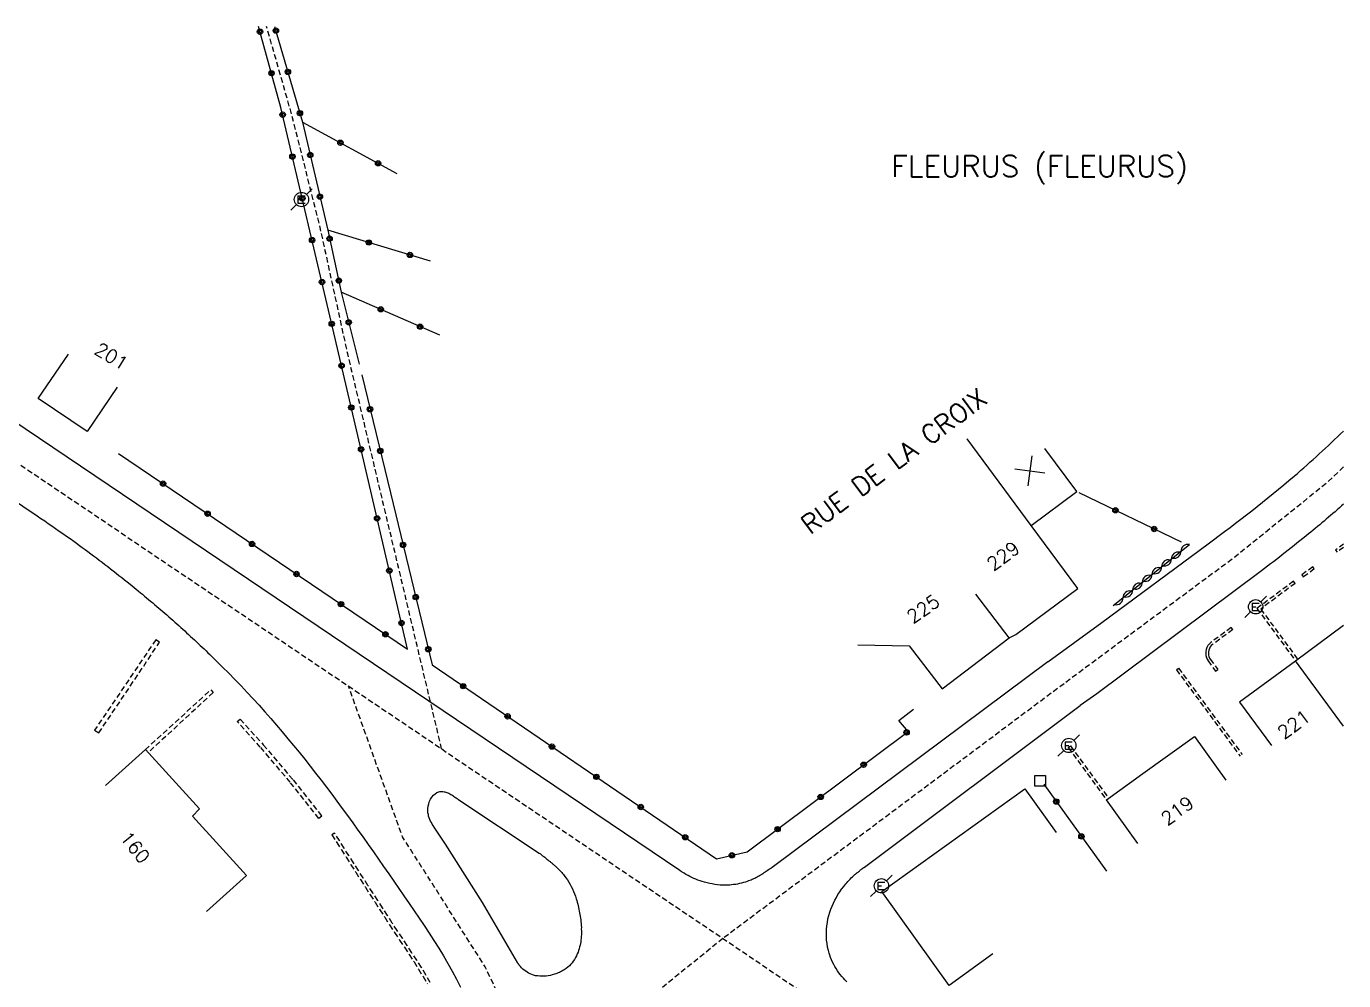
# Model space of a CAD drawing. Header units: millimetres. Extents: x 160000 to 161001, y 127000 to 128000.
# Drawn here: x 160877.4 to 161000, y 127911.2 to 128000 of the extents above; entities that cross this region are included whole.
import ezdxf
from ezdxf.enums import TextEntityAlignment as Align

# ---------------------------------------------------------------- set-up
doc = ezdxf.new("R2010")
doc.units = ezdxf.units.MM
doc.linetypes.add('DASHED', pattern=[0.75, 0.5, -0.25])
doc.layers.get('0').update_dxf_attribs({"linetype": 'CONTINUOUS'})
for name, color, linetype in [('W0001', 6, 'DASHED'), ('W0008', 7, 'CONTINUOUS'), ('W0100', 7, 'CONTINUOUS'), ('W0112', 1, 'DASHED'), ('W0310', 3, 'CONTINUOUS'), ('W0322', 7, 'CONTINUOUS'), ('W0471', 7, 'CONTINUOUS'), ('W0980', 7, 'CONTINUOUS'), ('W0989', 7, 'CONTINUOUS'), ('W0991', 7, 'CONTINUOUS'), ('W1102', 7, 'CONTINUOUS')]:
    doc.layers.add(name, color=color, linetype=linetype)
doc.styles.get("Standard").update_dxf_attribs({"font": 'romans.shx', "width": 0.85})

# ---------------------------------------------------------------- blocks, each defined once
blk = doc.blocks.new('t322o')
at = {"color": 0, "linetype": 'Continuous'}
for radius in [0.25, 0.15]:
    blk.add_circle((0, 0), radius, dxfattribs=at)
blk = doc.blocks.new('T471')
for p, q in [((-0.333334, 0.333334), (-0.333334, -0.333334)), ((-0.333334, 0.333334), (0.333334, 0.333334)), ((-0.333334, 0), (0, 0)), ((0.500001, 0.500001), (1.000002, 1.000002)), ((-0.500001, -0.500001), (-1.000002, -1.000002)), ((-0.333334, -0.333334), (0.333334, -0.333334))]:
    blk.add_line(p, q)
blk.add_ellipse((0, 0), major_axis=(0.471405, 0.471405), ratio=1, start_param=5.4977871438, end_param=11.780972451)
blk = doc.blocks.new('t112o')
at = {"color": 0, "linetype": 'Continuous'}
for p, q in [((-0.5, 0.5), (0.5, 0.5)), ((-0.5, -0.5), (-0.5, 0.5)), ((0.5, 0.5), (0.5, -0.5)), ((0.5, -0.5), (-0.5, -0.5))]:
    blk.add_line(p, q, dxfattribs=at)
blk = doc.blocks.new('t310o')
at = {"color": 0, "linetype": 'Continuous'}
for centre, start, end in [((-0.5, 0.38), 216.8699, 323.1304), ((0.5, -0.37), 36.8699, 143.1303)]:
    blk.add_arc(centre, 0.625, start, end, dxfattribs=at)
blk = doc.blocks.new('t991o')
at = {"color": 0, "linetype": 'Continuous'}
for p, q in [((-1, 1), (1, -1)), ((-1, -1), (1, 1))]:
    blk.add_line(p, q, dxfattribs=at)

msp = doc.modelspace()

# ---------------------------------------------------------------- linework, layer by layer
at = {"layer": 'W0001'}
for points in [[(160816.24, 128000), (160860.28, 127970.32), (160876.25, 127959.56), (160961.18, 127902.31), (160988.6, 127883.83), (160997.31, 127877.73)], [(160973.97, 127938.81), (160942.22, 127915.09)]]:
    msp.add_lwpolyline(points, dxfattribs=at)
at = {"layer": 'W0001', "flags": 128}
for points in [[(160916.04, 127932.74), (160907.3, 127969.51), (160904.74, 127981.26), (160902.09, 127991.77), (160899.74, 128000)], [(161000, 127959), (160998.42, 127957.49), (160989.86, 127950.58), (160973.97, 127938.81), (160973.97, 127938.81)], [(160936.94, 127855.04), (160936.26, 127865.49), (160933.75, 127875.23), (160926.65, 127898.41), (160920.1, 127912.46), (160912.4, 127924.54), (160907.37, 127938.58)], [(160942.22, 127915.09), (160919.48, 127896.71), (160899.21, 127874.99)]]:
    msp.add_lwpolyline(points, dxfattribs=at)
at = {"layer": 'W0008'}
for points in [[(160972.46, 127940.83), (160946.79, 127921.71), (160946.77, 127921.7), (160946.77, 127921.69), (160946.75, 127921.68), (160946.74, 127921.68), (160946.73, 127921.66), (160946.71, 127921.65), (160946.71, 127921.64), (160946.69, 127921.63), (160946.69, 127921.63), (160946.67, 127921.62), (160946.56, 127921.54), (160946.46, 127921.47), (160946.35, 127921.4), (160946.25, 127921.33), (160946.15, 127921.26), (160946.04, 127921.19), (160945.94, 127921.12), (160945.84, 127921.05), (160945.72, 127920.99), (160945.62, 127920.92), (160945.62, 127920.92), (160945.51, 127920.86), (160945.4, 127920.8), (160945.28, 127920.75), (160945.18, 127920.69), (160945.07, 127920.64), (160944.95, 127920.58), (160944.84, 127920.53), (160944.73, 127920.49), (160944.6, 127920.45), (160944.49, 127920.4), (160944.31, 127920.34), (160944.13, 127920.29), (160943.95, 127920.24), (160943.77, 127920.2), (160943.59, 127920.16), (160943.41, 127920.13), (160943.22, 127920.11), (160943.03, 127920.08), (160942.85, 127920.07), (160942.66, 127920.06), (160942.42, 127920.06), (160942.19, 127920.06), (160941.95, 127920.07), (160941.71, 127920.1), (160941.47, 127920.13), (160941.22, 127920.17), (160940.99, 127920.21), (160940.76, 127920.27), (160940.52, 127920.33), (160940.3, 127920.4), (160940.3, 127920.4), (160940.1, 127920.46), (160939.9, 127920.53), (160939.71, 127920.61), (160939.52, 127920.69), (160939.33, 127920.77), (160939.15, 127920.86), (160938.97, 127920.96), (160938.78, 127921.06), (160938.6, 127921.16), (160938.43, 127921.28), (160938.43, 127921.28), (160938.4, 127921.29), (160938.39, 127921.31), (160938.36, 127921.32), (160938.35, 127921.33), (160938.32, 127921.34), (160938.3, 127921.36), (160938.28, 127921.37), (160938.26, 127921.38), (160938.24, 127921.4), (160938.22, 127921.41), (160883.76, 127958.17), (160821.72, 128000)], [(160831.22, 127986.25), (160878.3, 127954.49), (160878.32, 127954.49), (160878.32, 127954.48), (160878.33, 127954.48), (160878.34, 127954.47), (160878.34, 127954.46), (160878.36, 127954.46), (160878.37, 127954.45), (160878.38, 127954.44), (160878.38, 127954.43), (160878.4, 127954.43), (160878.74, 127954.2), (160879.09, 127953.96), (160879.42, 127953.73), (160879.76, 127953.5), (160880.1, 127953.26), (160880.45, 127953.02), (160880.78, 127952.79), (160881.12, 127952.55), (160881.45, 127952.31), (160881.79, 127952.07), (160882.05, 127951.88), (160882.32, 127951.68), (160882.59, 127951.49), (160882.85, 127951.3), (160883.12, 127951.1), (160883.38, 127950.9), (160883.64, 127950.71), (160883.9, 127950.51), (160884.16, 127950.31), (160884.43, 127950.11), (160884.69, 127949.9), (160884.96, 127949.71), (160885.22, 127949.5), (160885.47, 127949.3), (160885.73, 127949.1), (160886, 127948.89), (160886.26, 127948.69), (160886.52, 127948.48), (160886.77, 127948.28), (160887.03, 127948.07), (160887.03, 127948.07), (160887.23, 127947.91), (160887.41, 127947.75), (160887.61, 127947.6), (160887.8, 127947.44), (160888, 127947.28), (160888.18, 127947.13), (160888.38, 127946.97), (160888.57, 127946.8), (160888.75, 127946.65), (160888.95, 127946.49), (160888.95, 127946.49), (160889.14, 127946.33), (160889.32, 127946.17), (160889.52, 127946.01), (160889.71, 127945.85), (160889.89, 127945.69), (160890.09, 127945.53), (160890.27, 127945.36), (160890.46, 127945.21), (160890.64, 127945.04), (160890.83, 127944.88), (160891.01, 127944.71), (160891.2, 127944.55), (160891.38, 127944.39), (160891.58, 127944.22), (160891.75, 127944.05), (160891.95, 127943.88), (160892.12, 127943.72), (160892.3, 127943.55), (160892.49, 127943.38), (160892.67, 127943.21), (160892.67, 127943.21), (160892.85, 127943.04), (160893.03, 127942.88), (160893.22, 127942.71), (160893.39, 127942.54), (160893.57, 127942.37), (160893.75, 127942.21), (160893.92, 127942.04), (160894.11, 127941.86), (160894.29, 127941.69), (160894.47, 127941.52), (160894.47, 127941.52), (160895.06, 127940.95), (160895.64, 127940.36), (160896.22, 127939.78), (160896.8, 127939.19), (160897.37, 127938.6), (160897.93, 127938), (160898.48, 127937.41), (160899.05, 127936.8), (160899.59, 127936.18), (160900.14, 127935.56), (160900.68, 127934.94), (160901.2, 127934.32), (160901.73, 127933.69), (160902.25, 127933.06), (160902.77, 127932.42), (160903.29, 127931.78), (160903.8, 127931.14), (160904.31, 127930.49), (160904.81, 127929.83), (160905.31, 127929.18), (160905.81, 127928.52), (160906.29, 127927.86), (160906.79, 127927.2), (160907.28, 127926.53), (160907.76, 127925.87), (160908.24, 127925.19), (160908.73, 127924.52), (160909.21, 127923.84), (160909.69, 127923.16), (160910.16, 127922.48), (160910.64, 127921.8), (160911.11, 127921.11), (160911.58, 127920.43), (160912.06, 127919.75), (160912.53, 127919.06), (160913, 127918.36), (160913.47, 127917.68), (160913.94, 127916.98), (160914.4, 127916.29), (160914.87, 127915.59), (160915.32, 127914.89), (160915.77, 127914.18), (160916.2, 127913.47), (160916.62, 127912.76), (160917.01, 127912.04), (160917.41, 127911.31), (160917.78, 127910.57)], [(160953.74, 127911.07), (160953.57, 127911.23), (160953.43, 127911.39), (160953.28, 127911.56), (160953.14, 127911.73), (160953.01, 127911.9), (160952.88, 127912.09), (160952.76, 127912.29), (160952.64, 127912.48), (160952.54, 127912.68), (160952.42, 127912.89), (160952.34, 127913.09), (160952.24, 127913.31), (160952.16, 127913.53), (160952.1, 127913.74), (160952.04, 127913.97), (160951.96, 127914.29), (160951.91, 127914.61), (160951.87, 127914.94), (160951.85, 127915.27), (160951.85, 127915.61), (160951.86, 127915.93), (160951.89, 127916.26), (160951.94, 127916.59), (160951.99, 127916.92), (160952.08, 127917.24), (160952.08, 127917.24), (160952.17, 127917.53), (160952.26, 127917.82), (160952.38, 127918.1), (160952.5, 127918.38), (160952.63, 127918.65), (160952.78, 127918.92), (160952.93, 127919.19), (160953.09, 127919.44), (160953.27, 127919.69), (160953.46, 127919.93), (160953.56, 127920.05), (160953.65, 127920.17), (160953.75, 127920.28), (160953.85, 127920.4), (160953.97, 127920.51), (160954.06, 127920.62), (160954.16, 127920.73), (160954.28, 127920.83), (160954.39, 127920.93), (160954.51, 127921.04), (160954.57, 127921.08), (160954.62, 127921.14), (160954.68, 127921.18), (160954.73, 127921.24), (160954.8, 127921.28), (160954.86, 127921.33), (160954.92, 127921.37), (160954.97, 127921.42), (160955.03, 127921.47), (160955.1, 127921.51), (160955.12, 127921.54), (160955.16, 127921.56), (160955.19, 127921.58), (160955.22, 127921.61), (160955.25, 127921.63), (160955.27, 127921.66), (160955.31, 127921.67), (160955.33, 127921.69), (160955.37, 127921.71), (160955.4, 127921.74), (160955.4, 127921.74), (160975.48, 127936.78)], [(160917.64, 127927.99), (160925.13, 127923.04), (160925.24, 127922.96), (160925.33, 127922.89), (160925.43, 127922.8), (160925.54, 127922.72), (160925.63, 127922.65), (160925.74, 127922.57), (160925.83, 127922.49), (160925.93, 127922.41), (160926.02, 127922.33), (160926.13, 127922.25), (160926.18, 127922.21), (160926.22, 127922.17), (160926.27, 127922.13), (160926.32, 127922.09), (160926.37, 127922.04), (160926.41, 127922.01), (160926.46, 127921.97), (160926.52, 127921.93), (160926.55, 127921.88), (160926.61, 127921.84), (160926.61, 127921.84), (160926.69, 127921.76), (160926.78, 127921.67), (160926.87, 127921.59), (160926.96, 127921.5), (160927.04, 127921.41), (160927.13, 127921.32), (160927.22, 127921.23), (160927.3, 127921.13), (160927.37, 127921.04), (160927.45, 127920.94), (160927.45, 127920.94), (160927.61, 127920.74), (160927.74, 127920.55), (160927.87, 127920.33), (160927.99, 127920.13), (160928.1, 127919.92), (160928.21, 127919.7), (160928.31, 127919.48), (160928.4, 127919.25), (160928.49, 127919.02), (160928.57, 127918.79), (160928.61, 127918.63), (160928.66, 127918.47), (160928.71, 127918.3), (160928.76, 127918.14), (160928.79, 127917.98), (160928.82, 127917.82), (160928.85, 127917.65), (160928.88, 127917.49), (160928.91, 127917.32), (160928.94, 127917.16), (160928.94, 127917.16), (160928.97, 127916.99), (160928.98, 127916.82), (160929.01, 127916.65), (160929.02, 127916.48), (160929.03, 127916.3), (160929.05, 127916.14), (160929.04, 127915.97), (160929.05, 127915.79), (160929.05, 127915.62), (160929.05, 127915.45), (160929.04, 127915.28), (160929.02, 127915.12), (160929.01, 127914.95), (160928.99, 127914.79), (160928.95, 127914.63), (160928.92, 127914.47), (160928.88, 127914.3), (160928.85, 127914.14), (160928.78, 127913.98), (160928.74, 127913.83), (160928.66, 127913.65), (160928.58, 127913.48), (160928.49, 127913.31), (160928.39, 127913.15), (160928.29, 127912.98), (160928.18, 127912.83), (160928.05, 127912.69), (160927.93, 127912.55), (160927.79, 127912.42), (160927.64, 127912.3), (160927.53, 127912.23), (160927.43, 127912.16), (160927.33, 127912.1), (160927.23, 127912.04), (160927.11, 127911.98), (160927, 127911.93), (160926.89, 127911.88), (160926.77, 127911.84), (160926.66, 127911.79), (160926.53, 127911.76), (160926.34, 127911.7), (160926.16, 127911.65), (160925.95, 127911.62), (160925.76, 127911.59), (160925.56, 127911.57), (160925.36, 127911.57), (160925.17, 127911.58), (160924.98, 127911.6), (160924.79, 127911.62), (160924.59, 127911.67), (160924.59, 127911.67), (160924.43, 127911.73), (160924.29, 127911.79), (160924.13, 127911.86), (160923.99, 127911.95), (160923.86, 127912.04), (160923.72, 127912.14), (160923.59, 127912.24), (160923.48, 127912.35), (160923.37, 127912.47), (160923.26, 127912.61), (160923.26, 127912.61), (160923.24, 127912.63), (160923.23, 127912.66), (160923.21, 127912.69), (160923.18, 127912.71), (160923.17, 127912.74), (160923.15, 127912.76), (160923.14, 127912.79), (160923.12, 127912.82), (160923.11, 127912.84), (160923.09, 127912.87), (160919.83, 127918.43), (160916.39, 127923.87), (160915.34, 127925.46), (160915.34, 127925.46), (160915.26, 127925.6), (160915.17, 127925.74), (160915.1, 127925.88), (160915.01, 127926.02), (160914.95, 127926.18), (160914.88, 127926.33), (160914.83, 127926.48), (160914.8, 127926.63), (160914.76, 127926.8), (160914.75, 127926.97), (160914.75, 127927.19), (160914.79, 127927.41), (160914.85, 127927.63), (160914.92, 127927.86), (160915.01, 127928.06), (160915.13, 127928.25), (160915.27, 127928.42), (160915.43, 127928.56), (160915.59, 127928.67), (160915.78, 127928.74), (160915.87, 127928.76), (160915.97, 127928.77), (160916.05, 127928.78), (160916.15, 127928.77), (160916.26, 127928.75), (160916.35, 127928.73), (160916.44, 127928.71), (160916.53, 127928.69), (160916.63, 127928.65), (160916.72, 127928.61), (160916.81, 127928.57), (160916.9, 127928.51), (160916.99, 127928.46), (160917.07, 127928.4), (160917.15, 127928.35), (160917.24, 127928.28), (160917.32, 127928.23), (160917.4, 127928.17), (160917.48, 127928.11), (160917.56, 127928.05), (160917.58, 127928.05), (160917.58, 127928.04), (160917.59, 127928.04), (160917.59, 127928.04), (160917.6, 127928.02), (160917.62, 127928.02), (160917.62, 127928.01), (160917.63, 127928.01), (160917.63, 127928.01), (160917.64, 127927.99)]]:
    msp.add_lwpolyline(points, dxfattribs=at)
at = {"layer": 'W0008', "flags": 128}
for points in [[(160972.46, 127940.83), (160977.49, 127944.51), (160987.38, 127951.84, 0.0178), (160995.4, 127958.13, 0.012196), (161000, 127962.33, 0.0227)], [(161000, 127955.53, -0.010239), (160996.74, 127952.75, -0.011), (160992.35, 127949.33), (160977.01, 127937.86), (160975.48, 127936.78), (160975.48, 127936.78)]]:
    msp.add_lwpolyline(points, format="xyb", dxfattribs=at)
at = {"layer": 'W0100'}
for points in [[(160885.85, 127966.41), (160883.04, 127962.27), (160878.49, 127965.37), (160881.32, 127969.49)], [(160954.77, 127942.43), (160959.57, 127942.34), (160962.62, 127938.33), (160968.85, 127943.08), (160965.75, 127947.13)], [(160884.76, 127929.32), (160888.46, 127932.67), (160893.5, 127927.15), (160892.86, 127926.47), (160897.86, 127920.95), (160894.15, 127917.59)], [(160967.34, 127913.65), (160963.28, 127910.72), (160957.01, 127919.45), (160970.32, 127929.01), (160973.24, 127924.95)]]:
    msp.add_lwpolyline(points, dxfattribs=at)
at = {"layer": 'W0100', "flags": 128}
for points in [[(160970.9, 127953.53), (160970.9, 127953.53), (160975.16, 127956.69), (160972.17, 127960.71)], [(160968.85, 127943.08), (160969.48, 127943.39), (160975.25, 127947.68), (160970.9, 127953.53)], [(161000, 127944.22), (160995.51, 127940.91), (160990.31, 127937.08), (160993.27, 127933.06)], [(160980.85, 127923.93), (160977.93, 127927.99), (160981.32, 127930.44), (160986.11, 127933.89), (160989.03, 127929.84)]]:
    msp.add_lwpolyline(points, dxfattribs=at)
at = {"layer": 'W0112'}
for p, q in [((161000, 127951.81), (160999.25, 127951.25)), ((161000, 127951.5), (160999.39, 127951.05)), ((160999.25, 127951.25), (160999.39, 127951.05)), ((160997.12, 127949.69), (160996.11, 127948.94)), ((160996.11, 127948.94), (160996.26, 127948.74)), ((160997.27, 127949.49), (160996.26, 127948.74)), ((160997.27, 127949.49), (160997.12, 127949.69)), ((160995.33, 127948.35), (160991.93, 127945.81)), ((160995.48, 127948.15), (160992.28, 127945.76)), ((160995.48, 127948.15), (160995.33, 127948.35)), ((160991.93, 127945.81), (160995.53, 127940.93)), ((160992.28, 127945.76), (160995.73, 127941.07)), ((160989.54, 127944.04), (160987.64, 127942.65)), ((160989.68, 127943.84), (160989.54, 127944.04)), ((160989.68, 127943.84), (160987.79, 127942.45)), ((160987.2, 127942), (160987.16, 127941.8)), ((160987.16, 127941.8), (160987.16, 127941.61)), ((160987.16, 127941.61), (160987.18, 127941.43)), ((160987.27, 127942.19), (160987.2, 127942)), ((160987.37, 127942.37), (160987.27, 127942.19)), ((160987.5, 127942.52), (160987.37, 127942.37)), ((160987.44, 127941.93), (160987.41, 127941.77)), ((160987.41, 127941.77), (160987.41, 127941.62)), ((160987.41, 127941.62), (160987.42, 127941.48)), ((160987.42, 127941.48), (160987.46, 127941.33)), ((160987.5, 127942.09), (160987.44, 127941.93)), ((160987.64, 127942.65), (160987.5, 127942.52)), ((160987.58, 127942.23), (160987.5, 127942.09)), ((160987.68, 127942.35), (160987.58, 127942.23)), ((160987.79, 127942.45), (160987.68, 127942.35)), ((160984.43, 127940.11), (160984.63, 127940.26)), ((160984.63, 127940.26), (160990.56, 127932.21)), ((160987.18, 127941.43), (160987.22, 127941.26)), ((160987.22, 127941.26), (160987.29, 127941.09)), ((160987.29, 127941.09), (160987.38, 127940.94)), ((160987.38, 127940.94), (160988.07, 127939.98)), ((160987.46, 127941.33), (160987.51, 127941.2)), ((160987.51, 127941.2), (160987.59, 127941.08)), ((160987.59, 127941.08), (160988.28, 127940.13)), ((160984.43, 127940.11), (160990.36, 127932.06)), ((160988.07, 127939.98), (160988.28, 127940.13)), ((160974.37, 127932.87), (160974.57, 127933.02)), ((160974.57, 127933.02), (160978.13, 127928.14)), ((160974.37, 127932.87), (160977.93, 127927.99))]:
    msp.add_line(p, q, dxfattribs=at)
for points in [[(160883.74, 127934.48), (160884.13, 127934.22), (160889.78, 127942.66), (160889.43, 127942.9), (160883.74, 127934.48)], [(160888.46, 127932.67), (160894.54, 127938.23), (160894.77, 127937.98), (160888.72, 127932.39)], [(160904.61, 127926.26), (160901.95, 127929.63), (160899.16, 127932.91), (160897.02, 127935.28), (160897.28, 127935.52), (160899.43, 127933.13), (160902.21, 127929.85), (160904.89, 127926.48), (160904.61, 127926.26)], [(160914.97, 127911), (160914.57, 127911.7), (160914.15, 127912.39), (160913.72, 127913.07), (160913.26, 127913.76), (160912.82, 127914.44), (160912.38, 127915.12), (160911.91, 127915.82), (160911.44, 127916.53), (160910.99, 127917.23), (160910.54, 127917.93), (160910.09, 127918.63), (160909.63, 127919.33), (160909.18, 127920.03), (160908.73, 127920.73), (160908.29, 127921.42), (160907.84, 127922.12), (160907.4, 127922.81), (160906.96, 127923.51), (160906.52, 127924.2), (160906.07, 127924.9), (160905.83, 127924.74), (160906.28, 127924.04), (160906.71, 127923.35), (160907.15, 127922.65), (160907.59, 127921.96), (160908.04, 127921.26), (160908.48, 127920.57), (160908.94, 127919.87), (160909.39, 127919.17), (160909.84, 127918.47), (160910.29, 127917.77), (160910.75, 127917.07), (160911.19, 127916.36), (160911.66, 127915.65), (160912.13, 127914.95), (160912.57, 127914.27), (160913.02, 127913.6), (160913.47, 127912.91), (160913.88, 127912.24), (160914.31, 127911.54), (160914.71, 127910.86)]]:
    msp.add_lwpolyline(points, dxfattribs=at)
at = {"layer": 'W0310'}
for p, q in [((160975.25, 127947.68), (160970.9, 127953.53)), ((160978.55, 127946.08), (160985.66, 127951.77))]:
    msp.add_line(p, q, dxfattribs=at)
at = {"layer": 'W0322'}
for p, q in [((160903.1, 127991.08), (160911.88, 127986.3)), ((160915, 127978.14), (160905.43, 127981.04)), ((160915.86, 127971.25), (160906.7, 127975.26)), ((160908.6, 127967.55), (160911.27, 127956.59)), ((160984.92, 127951.98), (160975.39, 127956.57)), ((160972.08, 127929.46), (160977.93, 127921.35))]:
    msp.add_line(p, q, dxfattribs=at)
at = {"layer": 'W0322', "flags": 128}
for points in [[(160909.44, 127956.73), (160906.01, 127971.47), (160901.08, 127992.46), (160898.99, 128000)], [(160900.49, 128000), (160903.1, 127991.08), (160905.43, 127981.04), (160906.7, 127975.26), (160908.35, 127968.56)]]:
    msp.add_lwpolyline(points, dxfattribs=at)
at = {"layer": 'W0322'}
for points in [[(160885.97, 127960.23), (160912.87, 127942.01), (160909.44, 127956.73)], [(160911.27, 127956.59), (160915.16, 127940.55), (160941.63, 127922.52), (160944.48, 127923.15), (160959.45, 127934.37), (160958.58, 127935.39), (160959.96, 127936.45)]]:
    msp.add_lwpolyline(points, dxfattribs=at)
at = {"layer": 'W1102'}
for p, q in [((160970.9, 127953.53), (160964.97, 127961.59)), ((161000, 127934.85), (160995.53, 127940.93))]:
    msp.add_line(p, q, dxfattribs=at)

# ---------------------------------------------------------------- block references
at = {"layer": 'W0112'}
msp.add_blockref('t112o', (160971.76, 127929.76), dxfattribs=at)
at = {"layer": 'W0310', "rotation": 38.69173759272206}
for p in [(160984.86, 127951.13), (160983.06, 127949.69), (160983.96, 127950.41), (160981.26, 127948.25), (160982.16, 127948.97), (160979.46, 127946.8), (160980.36, 127947.52)]:
    msp.add_blockref('t310o', p, dxfattribs=at)
at = {"layer": 'W0322'}
for p, rotation in [((160899.13, 127999.5), 105.4865211418484), ((160900.61, 127999.6), 286.2736596617091), ((160900.2, 127995.64), 105.4865211418484), ((160901.73, 127995.76), 286.2736596617091), ((160901.24, 127991.78), 103.208675830634), ((160902.85, 127991.92), 286.2736596617091), ((160906.61, 127989.17), 331.4543810209776), ((160902.15, 127987.88), 103.208675830634), ((160903.81, 127988.03), 283.1103510290287), ((160910.12, 127987.25), 331.4543810209776), ((160904.71, 127984.14), 283.1103510290287), ((160903.07, 127983.99), 103.208675830634), ((160903.98, 127980.1), 103.208675830634), ((160905.61, 127980.24), 282.3778517836887), ((160909.26, 127979.88), 163.1013235480759), ((160913.09, 127978.72), 163.1013235480759), ((160904.9, 127976.2), 103.208675830634), ((160906.47, 127976.33), 282.3778517836887), ((160910.37, 127973.66), 156.3162276932223), ((160905.81, 127972.31), 103.208675830634), ((160907.39, 127972.44), 283.7645193261835), ((160914.03, 127972.05), 156.3162276932223), ((160906.72, 127968.41), 103.123090716507), ((160907.63, 127964.52), 103.123090716507), ((160909.37, 127964.36), 283.6827962397034), ((160908.54, 127960.62), 103.123090716507), ((160910.32, 127960.48), 283.6827962397034), ((160890.11, 127957.43), 325.8902520673129), ((160894.25, 127954.63), 325.890252067306), ((160978.76, 127954.95), 154.2646295841496), ((160910.03, 127954.2), 103.111221906556), ((160982.36, 127953.21), 154.2646295841496), ((160898.39, 127951.82), 325.8902520673129), ((160912.45, 127951.73), 283.6430549763463), ((160902.53, 127949.02), 325.8902520673198), ((160911.17, 127949.33), 103.1112219065761), ((160906.67, 127946.21), 325.890252067306), ((160913.63, 127946.87), 283.6430549763139), ((160912.3, 127944.46), 103.1112219065579), ((160910.81, 127943.41), 325.8902520673223), ((160914.8, 127942.02), 283.6430549763301), ((160918.04, 127938.58), 325.7420588446803), ((160922.18, 127935.77), 325.7420588446778), ((160959.32, 127934.27), 36.83401871234939), ((160926.31, 127932.95), 325.7420588446778), ((160930.44, 127930.14), 325.7420588446778), ((160955.32, 127931.27), 36.83401871234939), ((160951.32, 127928.27), 36.83401871235606), ((160973.25, 127927.84), 305.8064293102614), ((160934.57, 127927.33), 325.7420588446778), ((160947.31, 127925.27), 36.83401871234606), ((160938.71, 127924.51), 325.7420588446803), ((160975.59, 127924.59), 305.8064293102614), ((160943.06, 127922.84), 12.51987048865124)]:
    msp.add_blockref('t322o', p, dxfattribs=dict(at, rotation=rotation))
at = {"layer": 'W0471'}
for p in [(160902.99, 127983.88), (160991.81, 127945.97), (160974.41, 127933.06), (160956.97, 127920)]:
    msp.add_blockref('T471', p, dxfattribs=at)
at = {"layer": 'W0991', "rotation": 307.3789226580436}
msp.add_blockref('t991o', (160970.78, 127958.62), dxfattribs=at)

# ---------------------------------------------------------------- texts
at = {"layer": 'W0980'}
msp.add_text('FLEURUS (FLEURUS)', height=2, dxfattribs=at).set_placement((160971.69, 127986.84), align=Align.MIDDLE)
at = {"layer": 'W0989'}
msp.add_text('RUE DE LA CROIX', height=1.75, rotation=36.6608, dxfattribs=at).set_placement((160958.15, 127959.55), align=Align.MIDDLE)
at = {"layer": 'W0991'}
for s, rotation, p in [('201', 328.6608, (160885.3, 127969.3)), ('229', 36.608, (160968.3, 127950.71)), ('225', 34.6608, (160960.86, 127945.78)), ('221', 36.3666, (160995.36, 127935.03)), ('219', 35.8065, (160984.51, 127927)), ('160', 308.6608, (160887.51, 127923.59))]:
    msp.add_text(s, height=1.25, rotation=rotation, dxfattribs=at).set_placement(p, align=Align.MIDDLE)

doc.saveas('drawing.dxf')
